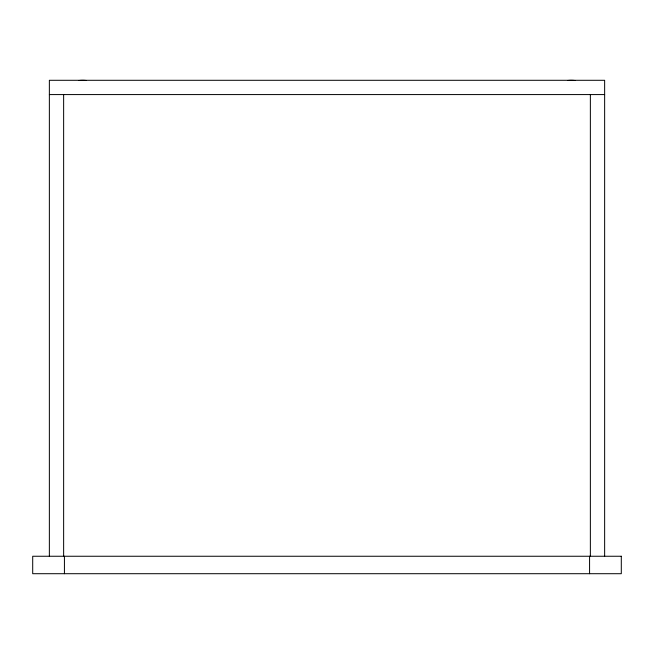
<?xml version="1.0" encoding="UTF-8"?>
<svg xmlns="http://www.w3.org/2000/svg" width="654" height="654" viewBox="0 0 654 654"><rect width="100%" height="100%" fill="white"/><g stroke="black" fill="none" stroke-linecap="round" stroke-linejoin="round"><path stroke-width="0.98" d="M49.361 94.577L604.639 94.577M604.639 556.252L604.639 80.295L49.361 80.295L49.361 556.252M590.366 94.577L590.366 556.252M589.573 556.252L589.573 573.705M64.427 556.252L64.427 573.705M63.634 94.577L63.634 556.252M78.995 80.507A31.727 31.727 0 0 1 86.353 80.507M567.647 80.507A31.727 31.727 0 0 1 575.005 80.507M621.3 556.252L32.7 556.252L32.7 573.705L621.3 573.705L621.3 556.252"/></g></svg>
